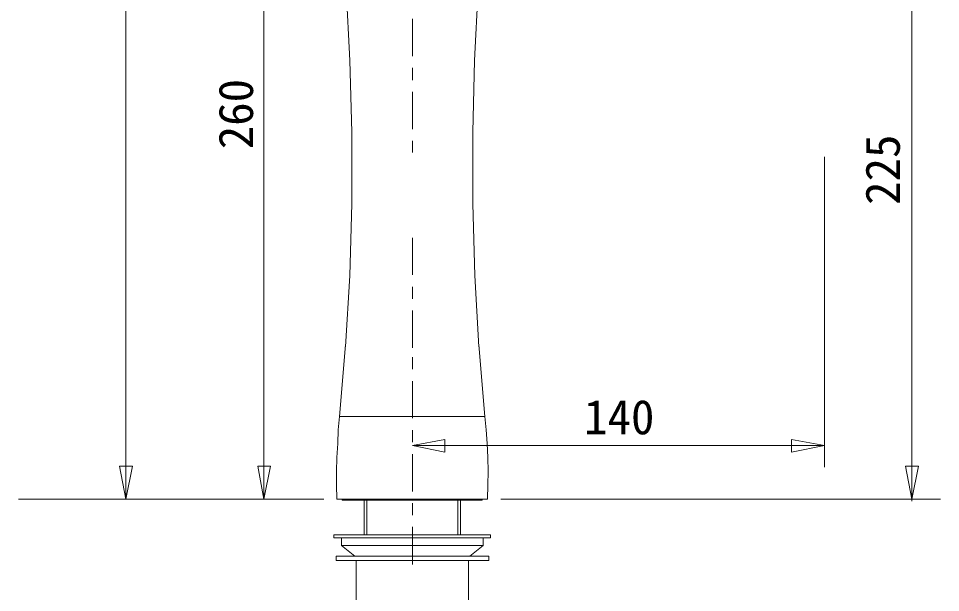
# Model space of a CAD drawing. Units: millimetres at full size, sheet at 1:4; some dimension numbers follow another scale. Extents: x -400 to 402, y -550 to 540.
# Drawn here: x 48.4 to 361.8, y -68.8 to 126.5 of the extents above; entities that cross this region are included whole.
import ezdxf
from ezdxf.enums import TextEntityAlignment as Align

# ---------------------------------------------------------------- set-up
doc = ezdxf.new("R2010")
doc.units = ezdxf.units.MM
doc.header["$LTSCALE"] = 4
doc.layers.add('0-0', color=7, linetype='Continuous', lineweight=18)
doc.styles.add('ＭＳ ゴシック', font='')
doc.styles.get('ＭＳ ゴシック').set_extended_font_data('MS Gothic')

msp = doc.modelspace()

# ---------------------------------------------------------------- linework, layer by layer
at = {"layer": '0-0', "lineweight": 15}
for p, q in [((84.878, -36.98), (84.878, 313.02)), ((125.229, -36.98), (48.424, -36.98))]:
    msp.add_line(p, q, dxfattribs=at)
at = {"layer": '0-0'}
for p, q in [((84.878, -36.98), (84.878, 223.017)), ((131.814, -36.98), (131.814, 223.017)), ((352.062, -37.73), (352.062, 187.269)), ((182.332, 126.335), (182.332, 113.729)), ((182.332, 109.684), (182.332, 105.544)), ((182.332, 101.593), (182.332, 88.893)), ((182.332, 84.848), (182.332, 80.897)), ((322.334, 79.391), (322.334, -26.159)), ((182.332, 51.922), (182.332, 39.316)), ((182.332, 35.271), (182.332, 31.132)), ((182.332, 27.181), (182.332, 14.481)), ((157.59, -8.852), (159.566, 15.513)), ((204.908, 15.513), (206.978, -8.852)), ((182.332, 11.28), (182.332, 7.234)), ((182.332, 3.095), (182.332, -9.511)), ((157.59, -8.852), (206.978, -8.852)), ((182.332, -13.556), (182.332, -17.601)), ((182.332, -18.73), (322.334, -18.73)), ((182.332, -21.74), (182.332, -34.346)), ((152.228, -36.98), (125.229, -36.98)), ((156.649, -36.98), (207.825, -36.98)), ((158.436, -36.98), (158.436, -37.357)), ((206.038, -37.357), (158.436, -37.357)), ((165.962, -37.357), (165.962, -49.116)), ((166.81, -49.116), (166.81, -37.357)), ((197.76, -49.116), (197.76, -37.357)), ((198.7, -37.357), (198.7, -49.116)), ((206.038, -36.98), (206.038, -37.357)), ((212.341, -36.98), (361.825, -36.98)), ((182.332, -38.392), (182.332, -42.437)), ((182.332, -46.388), (182.332, -59.182)), ((155.614, -49.116), (155.614, -50.151)), ((208.86, -49.116), (155.614, -49.116)), ((208.86, -49.116), (208.86, -50.151)), ((208.86, -50.151), (155.614, -50.151)), ((158.248, -50.151), (158.248, -52.785)), ((162.764, -56.36), (158.248, -52.785)), ((206.32, -52.785), (158.248, -52.785)), ((206.32, -52.785), (201.804, -56.36)), ((206.32, -50.151), (206.32, -52.785)), ((156.367, -56.36), (156.367, -57.865)), ((208.295, -56.36), (156.367, -56.36)), ((208.295, -56.36), (208.295, -57.865)), ((208.295, -57.865), (156.367, -57.865)), ((163.234, -57.865), (163.234, -78.373)), ((201.334, -57.865), (201.334, -78.373))]:
    msp.add_line(p, q, dxfattribs=at)
for points in [[(159.566, 14.763), (161.071, 39.034), (161.73, 63.493), (161.73, 87.858), (161.071, 112.224), (159.754, 136.589)], [(204.72, 136.589), (203.403, 112.224), (202.838, 87.858), (202.838, 63.493), (203.497, 39.034), (204.908, 14.763)], [(157.589, -8.852), (157.118, -13.462), (156.93, -18.072), (156.648, -22.869), (156.554, -27.573), (156.554, -32.183), (156.648, -36.98)], [(207.826, -36.98), (207.92, -32.183), (208.014, -27.573), (207.92, -22.869), (207.732, -18.072), (207.355, -13.462), (206.979, -8.852)]]:
    msp.add_lwpolyline(points, dxfattribs=at)
for points in [[(182.332, -18.73), (193.338, -16.66), (193.338, -20.988)], [(182.332, -18.73), (193.338, -16.66), (193.338, -20.988)], [(322.333, -18.73), (311.138, -20.988), (311.138, -16.66)], [(322.333, -18.73), (311.138, -20.988), (311.138, -16.66)], [(84.878, -36.98), (82.808, -25.786), (87.136, -25.786)], [(84.878, -36.98), (82.808, -25.786), (87.136, -25.786)], [(131.814, -36.98), (129.744, -25.786), (134.072, -25.786)], [(131.814, -36.98), (129.744, -25.786), (134.072, -25.786)], [(352.06, -36.98), (349.897, -25.786), (354.318, -25.786)], [(352.06, -36.98), (349.897, -25.786), (354.318, -25.786)]]:
    msp.add_lwpolyline(points, close=True, dxfattribs=at)

# ---------------------------------------------------------------- texts
at = {"layer": '0-0', "style": 'ＭＳ ゴシック'}
for s, p in [('260', (131.669, 82.003)), ('225', (351.511, 63.081))]:
    msp.add_text(s, height=11.73, rotation=90, dxfattribs=at).set_placement(p, align=Align.BOTTOM_LEFT)
msp.add_text('140', height=11.73, dxfattribs=at).set_placement((240.637, -18.459), align=Align.BOTTOM_LEFT)

doc.saveas('drawing.dxf')
